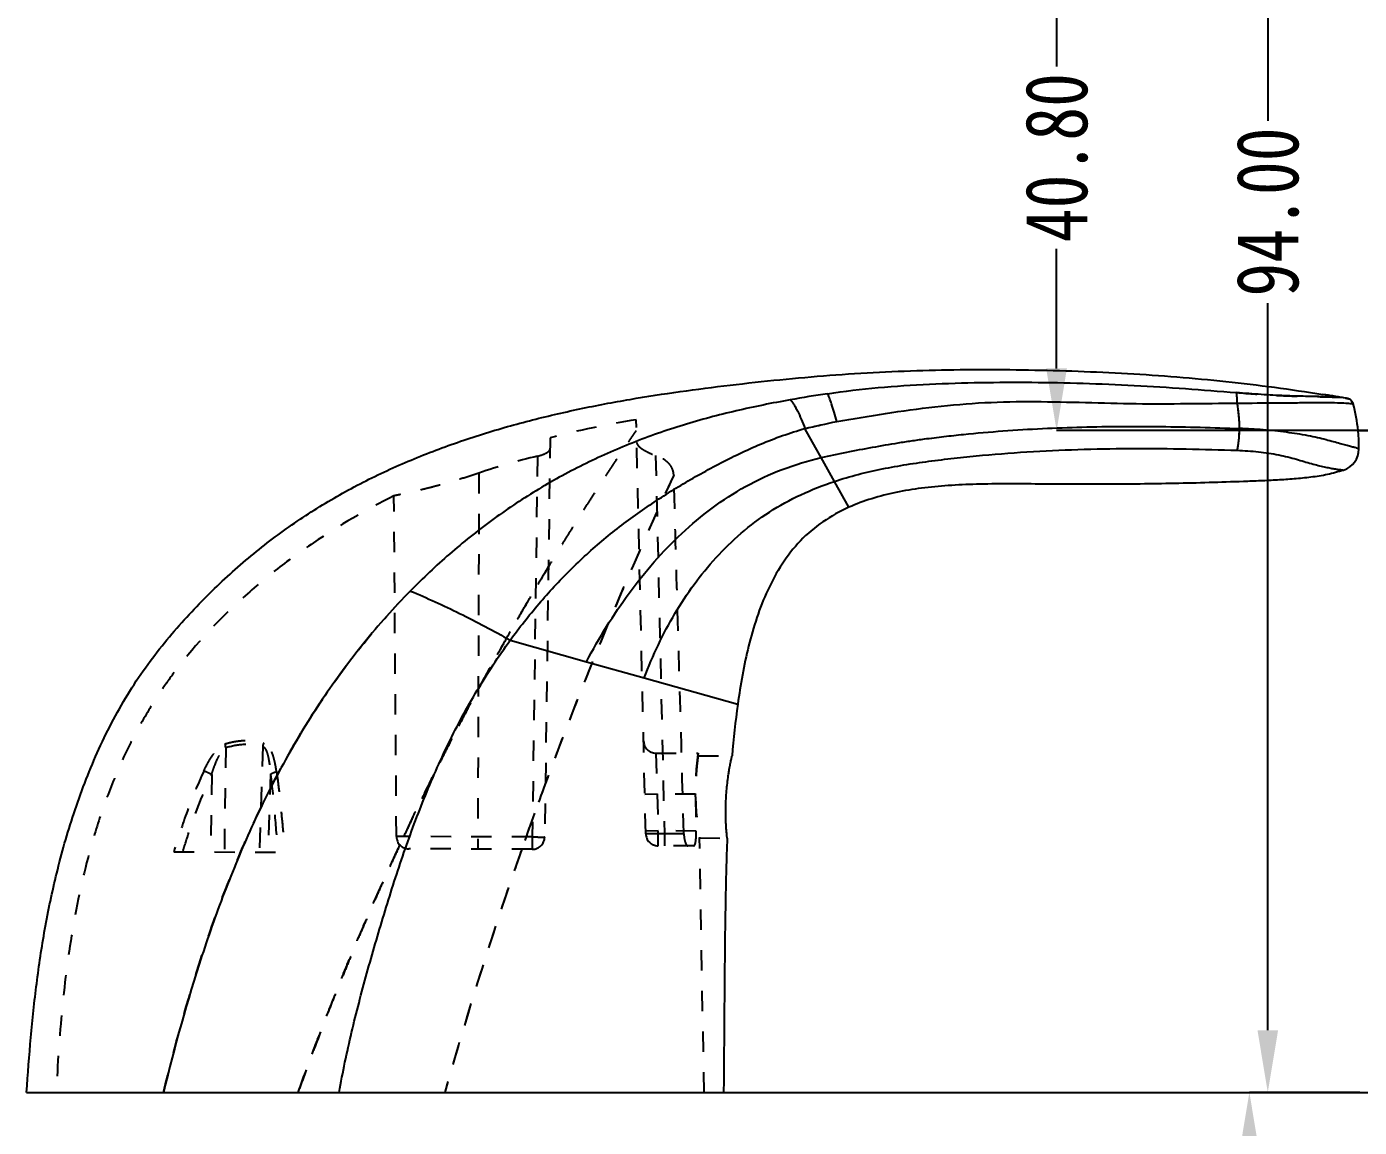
# Model space of a CAD drawing. Header units: millimetres. Extents: x 4 to 4769, y -754 to 1427.
# Drawn here: x 368.7 to 475.9, y 109.9 to 198.4 of the extents above; entities that cross this region are included whole.
import ezdxf

# ---------------------------------------------------------------- set-up
doc = ezdxf.new("R2010")
doc.units = ezdxf.units.MM
doc.header["$LTSCALE"] = 16.335
doc.header["$PDMODE"] = 3
doc.header["$PDSIZE"] = 0.3125
doc.linetypes.add('HIDDEN', pattern=[0.2, 0.1, -0.1])
doc.layers.get('0').update_dxf_attribs({"linetype": 'CONTINUOUS'})
doc.layers.get('Defpoints').update_dxf_attribs({"linetype": 'CONTINUOUS'})
doc.layers.add('DEFAULT_2', color=8, linetype='HIDDEN')
doc.styles.get("Standard").update_dxf_attribs({"font": 'txt', "width": 0.8})
doc.dimstyles.get("Standard").update_dxf_attribs({"dimtxt": 0.15625, "dimasz": 0.1875, "dimexe": 0.125, "dimexo": 0.0625, "dimtad": 0, "dimtih": 1, "dimtoh": 1, "dimdsep": 46, "dimtxsty": 'Standard', "dimcen": 0.09, "dimadec": 0, "dimazin": 0, "dimtp": 0.01, "dimtm": 0.01, "dimtfac": 1, "dimtofl": 0, "dimtmove": 0, "dimatfit": 3, "dimfxl": 0, "dimtolj": 1, "dimarcsym": 0})

# ---------------------------------------------------------------- blocks, each defined once
blk = doc.blocks.new('*D0')
at = {"color": 4, "lineweight": -2, "transparency": 16777216}
for p, q in [((475.79, 165.95), (491.46, 165.95)), ((491.46, 160.95), (491.46, 142.52)), ((491.46, 117.75), (491.46, 127.19)), ((410.71, 112.75), (491.46, 112.75))]:
    blk.add_line(p, q, dxfattribs=at)
at = {"color": 4, "transparency": 16777216}
for points in [[(490.63, 160.95), (492.29, 160.95), (491.46, 165.95)], [(490.63, 117.75), (492.29, 117.75), (491.46, 112.75)]]:
    blk.add_solid(points, dxfattribs=at)
at = {"layer": 'Defpoints', "color": 0, "transparency": 16777216}
for p in [(475.79, 165.95), (410.71, 112.75), (491.46, 112.75)]:
    blk.add_point(p, dxfattribs=at)
at = {"color": 6, "transparency": 16777216, "insert": (491.46, 134.86), "char_height": 5, "attachment_point": 5, "rotation": 90}
blk.add_mtext('\\A1;53.20', dxfattribs=at)
blk = doc.blocks.new('*D1')
at = {"color": 4, "lineweight": -2, "transparency": 16777216}
for p, q in [((482.02, 206.75), (451.55, 206.75)), ((451.55, 201.75), (451.55, 195.22)), ((451.55, 170.95), (451.55, 180.56)), ((478.94, 165.95), (451.55, 165.95))]:
    blk.add_line(p, q, dxfattribs=at)
at = {"color": 4, "transparency": 16777216}
for points in [[(450.71, 201.75), (452.38, 201.75), (451.55, 206.75)], [(450.71, 170.95), (452.38, 170.95), (451.55, 165.95)]]:
    blk.add_solid(points, dxfattribs=at)
at = {"layer": 'Defpoints', "color": 0, "transparency": 16777216}
for p in [(482.02, 206.75), (451.55, 165.95), (478.94, 165.95)]:
    blk.add_point(p, dxfattribs=at)
at = {"color": 6, "transparency": 16777216, "insert": (451.55, 187.89), "char_height": 5, "attachment_point": 5, "rotation": 90}
blk.add_mtext('\\A1;40.80', dxfattribs=at)
blk = doc.blocks.new('*D2')
at = {"color": 4, "lineweight": -2, "transparency": 16777216}
for p, q in [((490.21, 206.75), (468.53, 206.75)), ((468.53, 201.75), (468.53, 190.85)), ((468.53, 117.75), (468.53, 176.19)), ((469.95, 112.75), (468.53, 112.75))]:
    blk.add_line(p, q, dxfattribs=at)
at = {"color": 4, "transparency": 16777216}
for points in [[(467.7, 201.75), (469.36, 201.75), (468.53, 206.75)], [(467.7, 117.75), (469.36, 117.75), (468.53, 112.75)]]:
    blk.add_solid(points, dxfattribs=at)
at = {"layer": 'Defpoints', "color": 0, "transparency": 16777216}
for p in [(490.21, 206.75), (468.53, 112.75), (469.95, 112.75)]:
    blk.add_point(p, dxfattribs=at)
at = {"color": 6, "transparency": 16777216, "insert": (468.53, 183.52), "char_height": 5, "attachment_point": 5, "rotation": 90}
blk.add_mtext('\\A1;94.00', dxfattribs=at)
blk = doc.blocks.new('*D3')
at = {"color": 4, "lineweight": -2, "transparency": 16777216}
for p, q in [((475.93, 112.75), (467.05, 112.75)), ((467.05, 107.75), (467.05, 97.22)), ((467.05, 76.95), (467.05, 82.55)), ((485.25, 71.95), (467.05, 71.95))]:
    blk.add_line(p, q, dxfattribs=at)
at = {"color": 4, "transparency": 16777216}
for points in [[(466.22, 107.75), (467.88, 107.75), (467.05, 112.75)], [(466.22, 76.95), (467.88, 76.95), (467.05, 71.95)]]:
    blk.add_solid(points, dxfattribs=at)
at = {"layer": 'Defpoints', "color": 0, "transparency": 16777216}
for p in [(475.93, 112.75), (467.05, 71.95), (485.25, 71.95)]:
    blk.add_point(p, dxfattribs=at)
at = {"color": 6, "transparency": 16777216, "insert": (467.05, 89.88), "char_height": 5, "attachment_point": 5, "rotation": 90}
blk.add_mtext('\\A1;40.80', dxfattribs=at)
blk = doc.blocks.new('*D5')
at = {"color": 4, "lineweight": -2, "transparency": 16777216}
for p, q in [((496.96, 252.75), (533.61, 252.75)), ((533.61, 247.75), (533.61, 177.84)), ((533.61, 117.75), (533.61, 161.17)), ((451.09, 112.75), (533.61, 112.75))]:
    blk.add_line(p, q, dxfattribs=at)
at = {"color": 4, "transparency": 16777216}
for points in [[(532.78, 247.75), (534.45, 247.75), (533.61, 252.75)], [(532.78, 117.75), (534.45, 117.75), (533.61, 112.75)]]:
    blk.add_solid(points, dxfattribs=at)
at = {"layer": 'Defpoints', "color": 0, "transparency": 16777216}
for p in [(496.96, 252.75), (451.09, 112.75), (533.61, 112.75)]:
    blk.add_point(p, dxfattribs=at)
at = {"color": 6, "transparency": 16777216, "insert": (533.61, 169.51), "char_height": 5, "attachment_point": 5, "rotation": 90}
blk.add_mtext('\\A1;140.00', dxfattribs=at)

msp = doc.modelspace()

# ---------------------------------------------------------------- linework, layer by layer
at = {"color": 7, "linetype": 'Continuous'}
for p, q in [((473.68, 168.743), (472.946, 168.862)), ((474.773, 168.563), (473.68, 168.743)), ((474.849, 168.55), (474.769, 168.564)), ((474.968, 168.523), (474.849, 168.55)), ((474.968, 168.523), (474.948, 168.528)), ((474.949, 168.528), (474.964, 168.524)), ((475.153, 168.44), (474.968, 168.523)), ((475.3, 168.3), (475.154, 168.439)), ((475.304, 168.294), (475.156, 168.438)), ((475.394, 168.113), (475.302, 168.297)), ((475.394, 168.113), (475.304, 168.294)), ((475.394, 168.113), (475.394, 168.113)), ((475.394, 168.113), (475.398, 168.098)), ((432.161, 164.59), (431.311, 166.115)), ((432.616, 163.774), (432.161, 164.59)), ((433.682, 161.863), (432.616, 163.774)), ((434.843, 159.78), (433.682, 161.863)), ((407.61, 149.099), (413.741, 147.372)), ((413.741, 147.372), (418.392, 146.062)), ((418.392, 146.062), (425.908, 143.945)), ((368.723, 112.75), (424.77, 112.75))]:
    msp.add_line(p, q, dxfattribs=at)
for centre, radius, start, end in [((448.735, 64.713), 105.365, 98.52101, 100.17519), ((474.818, 167.941), 0.601, 73.52992, 75.91663), ((474.816, 167.936), 0.606, 57.28387, 73.52168), ((474.818, 167.941), 0.601, 41.35222, 57.16629), ((474.822, 167.945), 0.595, 36.30192, 41.32339), ((451.973, 165.832), 14.295, 1.1368, 9.35016), ((462.376, 164.588), 13.487, 5.78471, 15.08417), ((179.159, 1296.387), 1158.056, 282.576165, 282.705722), ((462.653, 164.628), 13.207, 5.36772, 5.73293), ((462.599, 164.625), 13.261, 359.29423, 5.35945), ((474.059, 164.484), 1.8, 288.4457, 359.30161)]:
    msp.add_arc(centre, radius, start, end, dxfattribs=at)
for points, knots in [([(368.723, 112.75), (368.822, 114.225), (369.04, 117.147), (369.5, 121.525), (370.162, 125.935), (371.117, 130.501), (372.468, 135.256), (374, 139.27), (375.524, 142.438), (376.814, 144.73), (378.237, 146.891), (379.771, 148.892), (381.365, 150.735), (382.99, 152.443), (384.642, 154.036), (386.329, 155.527), (388.05, 156.92), (389.806, 158.219), (391.6, 159.423), (394.036, 160.904), (397.189, 162.55), (401.103, 164.224), (405.1, 165.623), (409.135, 166.775), (413.183, 167.715), (417.229, 168.48), (421.263, 169.103), (425.284, 169.616), (429.295, 170.053), (433.299, 170.409), (437.299, 170.666), (442.627, 170.867), (447.955, 170.876), (453.273, 170.736), (457.251, 170.553), (461.216, 170.282), (466.457, 169.793), (470.363, 169.274), (472.946, 168.862)], [0, 0, 0, 0, 0.032233, 0.063885, 0.0959515, 0.1294332, 0.1655072, 0.2036423, 0.2229384, 0.2421007, 0.2609447, 0.2793109, 0.2970223, 0.3140457, 0.3306997, 0.3470418, 0.3631176, 0.3789705, 0.3946461, 0.4101952, 0.4411117, 0.4721086, 0.5029322, 0.53338, 0.5635643, 0.5935062, 0.6231356, 0.6525497, 0.6818745, 0.7110941, 0.7402004, 0.7692587, 0.82733, 0.8563094, 0.8852441, 0.9141478, 0.9429671, 1, 1, 1, 1]), ([(433.123, 168.915), (434.478, 169.122), (437.207, 169.439), (441.318, 169.71), (445.439, 169.829), (449.559, 169.844), (453.678, 169.769), (457.795, 169.596), (461.906, 169.336), (464.644, 169.117), (466.012, 169.003)], [0, 0, 0, 0, 0.124793, 0.2498807, 0.3749932, 0.5000131, 0.6249766, 0.7499905, 0.875038, 1, 1, 1, 1]), ([(430.121, 168.421), (428.669, 168.161), (425.784, 167.578), (421.534, 166.45), (417.413, 165.01), (413.449, 163.247), (409.657, 161.166), (406.063, 158.768), (402.686, 156.065), (400.588, 154.085), (399.577, 153.054)], [0, 0, 0, 0, 0.127233, 0.2537323, 0.3788988, 0.5033176, 0.6274522, 0.7514555, 0.8754954, 1, 1, 1, 1]), ([(430.121, 168.421), (430.17, 168.378), (430.269, 168.267), (430.409, 168.066), (430.555, 167.818), (430.766, 167.417), (431.025, 166.846), (431.216, 166.367), (431.311, 166.115)], [0, 0, 0, 0, 0.0754512, 0.1696606, 0.2807993, 0.4064683, 0.6906659, 1, 1, 1, 1]), ([(433.866, 166.688), (433.799, 166.938), (433.669, 167.407), (433.475, 168.043), (433.319, 168.491), (433.203, 168.765), (433.149, 168.872), (433.123, 168.915)], [0, 0, 0, 0, 0.3300786, 0.6204289, 0.8487626, 0.9348009, 1, 1, 1, 1]), ([(433.866, 166.688), (435.174, 166.907), (437.798, 167.344), (441.763, 167.893), (445.774, 168.243), (449.818, 168.309), (453.875, 168.211), (457.943, 168.093), (462.013, 168.113), (464.724, 168.148), (466.077, 168.155)], [0, 0, 0, 0, 0.1230941, 0.2469793, 0.3715223, 0.4966162, 0.6221906, 0.7482928, 0.8743897, 1, 1, 1, 1]), ([(472.975, 168.671), (472.508, 168.681), (471.48, 168.698), (469.821, 168.743), (467.967, 168.846), (466.675, 168.948), (466.012, 169.003)], [0, 0, 0, 0, 0.200898, 0.4423762, 0.7137743, 1, 1, 1, 1]), ([(466.077, 168.155), (466.074, 168.253), (466.067, 168.438), (466.052, 168.687), (466.038, 168.858), (466.023, 168.956), (466.016, 168.99), (466.012, 169.003)], [0, 0, 0, 0, 0.3460006, 0.652715, 0.877906, 0.9520144, 1, 1, 1, 1]), ([(474.769, 168.564), (474.684, 168.578), (474.471, 168.604), (474.085, 168.634), (473.571, 168.656), (473.187, 168.666), (472.975, 168.671)], [0, 0, 0, 0, 0.142305, 0.3579799, 0.6461952, 1, 1, 1, 1]), ([(466.077, 168.155), (467.144, 168.17), (468.701, 168.171), (470.698, 168.19), (472.006, 168.204), (473.134, 168.206), (474.051, 168.198), (474.728, 168.173), (475.095, 168.143), (475.233, 168.125)], [0, 0, 0, 0, 0.3493963, 0.5101145, 0.6540157, 0.7780767, 0.8794883, 0.9545598, 1, 1, 1, 1]), ([(475.233, 168.125), (475.257, 168.122), (475.298, 168.116), (475.344, 168.108), (475.371, 168.103), (475.384, 168.1), (475.393, 168.099), (475.397, 168.098), (475.398, 168.098)], [0, 0, 0, 0, 0.433622, 0.7413867, 0.8497146, 0.9285076, 0.9783789, 1, 1, 1, 1]), ([(407.61, 149.099), (408.342, 150.103), (409.874, 152.051), (412.386, 154.769), (415.108, 157.243), (418.028, 159.465), (421.114, 161.467), (424.347, 163.285), (427.721, 164.923), (430.095, 165.775), (431.311, 166.115)], [0, 0, 0, 0, 0.1257157, 0.2502851, 0.3739555, 0.4972853, 0.6209615, 0.7457945, 0.8722563, 1, 1, 1, 1]), ([(432.616, 163.774), (433.298, 163.933), (434.669, 164.229), (436.739, 164.614), (438.472, 164.912), (439.864, 165.13), (441.086, 165.302), (442.487, 165.474), (444.593, 165.703), (447.232, 165.934), (450.406, 166.128), (454.641, 166.283), (459.93, 166.302), (464.157, 166.194), (466.265, 166.116)], [0, 0, 0, 0, 0.0620803, 0.1243494, 0.1867589, 0.2180032, 0.2492669, 0.2961939, 0.3431475, 0.4371056, 0.5311034, 0.6251083, 0.8129377, 1, 1, 1, 1]), ([(466.071, 164.363), (466.1, 164.473), (466.15, 164.729), (466.226, 165.313), (466.255, 165.787), (466.265, 166.116)], [0, 0, 0, 0, 0.192878, 0.4415038, 1, 1, 1, 1]), ([(475.859, 164.462), (475.859, 164.464), (475.856, 164.468), (475.842, 164.478), (475.812, 164.493), (475.76, 164.513), (475.686, 164.537), (475.592, 164.564), (475.477, 164.595), (475.34, 164.63), (475.117, 164.689), (474.787, 164.777), (474.332, 164.902), (473.801, 165.05), (473.193, 165.213), (472.507, 165.381), (471.45, 165.609), (469.991, 165.829), (468.156, 166.025), (466.896, 166.096), (466.265, 166.116)], [0, 0, 0, 0, 0.0005695, 0.0015854, 0.0051602, 0.0108665, 0.0187284, 0.0287602, 0.0409801, 0.0554021, 0.0720377, 0.1119131, 0.1602903, 0.2168059, 0.2812354, 0.3534644, 0.4334806, 0.6130462, 0.8060354, 1, 1, 1, 1]), ([(433.682, 161.863), (434.94, 162.282), (436.884, 162.775), (439.519, 163.236), (441.529, 163.522), (443.554, 163.764), (446.269, 164.037), (449.677, 164.29), (453.776, 164.465), (459.242, 164.545), (463.341, 164.457), (466.071, 164.364)], [0, 0, 0, 0, 0.1219817, 0.1838516, 0.246104, 0.3086965, 0.3714347, 0.4971256, 0.6229761, 0.7487753, 1, 1, 1, 1]), ([(466.071, 164.363), (466.645, 164.343), (467.765, 164.277), (469.125, 164.071), (470.133, 163.837), (470.814, 163.652), (471.441, 163.47), (472.019, 163.302), (472.553, 163.158), (473.041, 163.04), (473.479, 162.949), (473.808, 162.891), (474.038, 162.856), (474.183, 162.835), (474.308, 162.818), (474.414, 162.803), (474.498, 162.791), (474.561, 162.782), (474.6, 162.777), (474.62, 162.776), (474.627, 162.776), (474.629, 162.776)], [0, 0, 0, 0, 0.1974916, 0.3851942, 0.4720466, 0.5529239, 0.6275632, 0.6964685, 0.7598842, 0.8176113, 0.8691567, 0.9133909, 0.932402, 0.9492158, 0.9637561, 0.9759452, 0.9857104, 0.9930007, 0.9977708, 0.9992007, 1, 1, 1, 1]), ([(413.741, 147.372), (414.757, 149.288), (416.462, 152.056), (419.146, 155.418), (421.364, 157.719), (423.814, 159.775), (426.516, 161.533), (429.469, 162.896), (431.555, 163.524), (432.616, 163.774)], [0, 0, 0, 0, 0.2521529, 0.3763061, 0.4996778, 0.6231123, 0.7474837, 0.8732824, 1, 1, 1, 1]), ([(418.392, 146.062), (418.732, 146.967), (419.477, 148.733), (420.811, 151.254), (422.354, 153.608), (424.129, 155.781), (426.149, 157.749), (428.428, 159.471), (430.963, 160.853), (432.765, 161.557), (433.682, 161.863)], [0, 0, 0, 0, 0.1273844, 0.2521048, 0.3751488, 0.4976438, 0.6208954, 0.7458319, 0.8726382, 1, 1, 1, 1]), ([(474.629, 162.776), (474.202, 162.634), (473.333, 162.392), (471.998, 162.183), (470.652, 162.056), (469.299, 161.965), (467.94, 161.903), (466.11, 161.834), (463.802, 161.759), (461.032, 161.694), (458.284, 161.652), (455.56, 161.632), (452.855, 161.631), (450.184, 161.652), (447.602, 161.673), (445.16, 161.651), (442.867, 161.549), (440.706, 161.344), (438.648, 161.01), (436.687, 160.514), (435.441, 160.05), (434.843, 159.78)], [0, 0, 0, 0, 0.0336481, 0.0672819, 0.1010094, 0.1347948, 0.168692, 0.2027582, 0.2718577, 0.3414323, 0.410075, 0.4774132, 0.5452778, 0.6123953, 0.6772675, 0.7384424, 0.7950964, 0.8489251, 0.9007803, 0.9509311, 1, 1, 1, 1]), ([(434.843, 159.78), (434.118, 159.454), (432.718, 158.684), (430.877, 157.145), (429.417, 155.244), (428.277, 153.147), (427.408, 150.925), (426.54, 147.868), (426.126, 145.517), (425.908, 143.945)], [0, 0, 0, 0, 0.1251078, 0.2501806, 0.3750916, 0.5000631, 0.6249889, 0.750081, 1, 1, 1, 1]), ([(399.577, 153.054), (398.269, 151.722), (395.774, 148.916), (392.424, 144.366), (389.468, 139.51), (386.903, 134.412), (384.688, 129.145), (382.144, 121.963), (380.619, 116.451), (379.725, 112.749)], [0, 0, 0, 0, 0.1231199, 0.2472414, 0.3721837, 0.4976711, 0.6232689, 0.7488521, 1, 1, 1, 1]), ([(399.576, 153.054), (400.918, 152.502), (403.634, 151.254), (406.272, 149.852), (407.611, 149.098)], [0, 0, 0, 0, 0.4856739, 1, 1, 1, 1]), ([(393.851, 112.75), (394.142, 114.365), (394.82, 117.578), (396.064, 122.341), (397.446, 127.061), (398.932, 131.743), (400.622, 136.344), (402.587, 140.817), (404.886, 145.099), (406.664, 147.799), (407.611, 149.098)], [0, 0, 0, 0, 0.1258009, 0.2515435, 0.3771975, 0.5026863, 0.6279083, 0.7526807, 0.8767872, 1, 1, 1, 1]), ([(425.055, 133.195), (425.054, 133.195), (425.055, 133.197), (425.054, 133.2), (425.054, 133.205), (425.053, 133.212), (425.052, 133.221), (425.05, 133.237), (425.047, 133.262), (425.044, 133.297), (425.039, 133.341), (425.034, 133.392), (425.026, 133.475), (425.015, 133.596), (425.001, 133.763), (424.987, 133.956), (424.973, 134.173), (424.961, 134.413), (424.948, 134.771), (424.939, 135.256), (424.946, 135.869), (424.973, 136.506), (425.021, 137.141), (425.085, 137.751), (425.151, 138.231), (425.207, 138.585), (425.247, 138.823), (425.287, 139.038), (425.325, 139.23), (425.359, 139.395), (425.386, 139.516), (425.404, 139.598), (425.416, 139.649), (425.426, 139.692), (425.434, 139.728), (425.44, 139.753), (425.444, 139.768), (425.446, 139.777), (425.447, 139.784), (425.449, 139.79), (425.449, 139.792), (425.45, 139.794), (425.45, 139.794)], [0, 0, 0, 0, 0.0001522, 0.0006081, 0.0013665, 0.0024263, 0.0037866, 0.0054461, 0.0096585, 0.0150547, 0.0216254, 0.0293519, 0.0382102, 0.0592252, 0.0844733, 0.1137001, 0.1466151, 0.1829154, 0.2222421, 0.3084626, 0.4019766, 0.499184, 0.5963348, 0.6897369, 0.7759229, 0.8153039, 0.8517197, 0.8848151, 0.9142756, 0.9397958, 0.9610972, 0.9700943, 0.9779518, 0.9846417, 0.9901411, 0.9944377, 0.9961315, 0.9975205, 0.9986032, 0.9993783, 0.9998443, 1, 1, 1, 1]), ([(425.055, 133.195), (424.992, 131.507), (424.911, 128.114), (424.848, 123.008), (424.812, 117.881), (424.787, 114.459), (424.77, 112.75)], [0, 0, 0, 0, 0.247804, 0.4979671, 0.749203, 1, 1, 1, 1])]:
    msp.add_open_spline(points, degree=3, knots=knots, dxfattribs=at)
for points in [[(475.302, 168.298), (475.342, 168.243), (475.374, 168.179), (475.394, 168.113)], [(425.908, 143.945), (425.717, 142.566), (425.57, 141.181), (425.45, 139.794)]]:
    msp.add_open_spline(points, degree=3, dxfattribs=at)
at = {"layer": 'DEFAULT_2', "color": 8, "linetype": 'HIDDEN'}
for p, q in [((474.769, 168.56), (474.921, 168.533)), ((474.813, 168.556), (474.77, 168.564)), ((474.947, 168.528), (474.773, 168.563)), ((474.775, 168.563), (474.781, 168.562)), ((474.947, 168.528), (474.813, 168.556)), ((474.968, 168.523), (474.964, 168.524)), ((418.507, 133.546), (417.74, 166.824)), ((410.819, 165.37), (410.382, 133.281)), ((409.799, 163.894), (409.382, 133.284)), ((419.306, 163.949), (420.007, 133.542)), ((405.094, 162.536), (404.999, 132.308)), ((398.462, 133.318), (398.261, 160.703)), ((384.734, 140.462), (384.619, 132.072)), ((387.703, 140.572), (387.445, 132.063)), ((419.332, 140.02), (419.434, 136.72)), ((419.332, 140.02), (422.715, 140.009)), ((422.715, 140.009), (422.689, 139.828)), ((422.719, 139.803), (422.715, 140.009)), ((422.719, 139.803), (425.45, 139.794)), ((383.602, 138.302), (383.517, 132.076)), ((388.329, 138.32), (388.139, 132.061)), ((419.434, 136.72), (418.435, 136.697)), ((422.513, 136.71), (419.434, 136.72)), ((419.434, 136.72), (419.502, 133.77)), ((422.517, 136.503), (422.566, 133.76)), ((409.382, 133.284), (398.462, 133.318)), ((409.382, 133.284), (409.379, 132.295)), ((419.502, 133.77), (418.503, 133.747)), ((422.566, 133.76), (419.502, 133.77)), ((419.504, 132.57), (419.502, 133.77)), ((420.007, 133.542), (420.004, 132.568)), ((421.574, 133.537), (420.007, 133.542)), ((422.836, 133.202), (425.055, 133.195)), ((423.2, 112.75), (422.836, 133.202)), ((380.556, 132.085), (389.467, 132.057)), ((409.379, 132.295), (399.458, 132.326)), ((422.37, 132.561), (419.504, 132.57))]:
    msp.add_line(p, q, dxfattribs=at)
for centre, radius, start, end in [((449.447, 21.518), 149.206, 80.22861, 80.93139), ((452.047, 165.839), 14.221, 1.11536, 9.3716), ((429.804, 92.17), 75.622, 99.17918, 104.53953), ((167.065, 1350.313), 1213.322, 282.579116, 282.702772), ((720.097, 23.092), 330.152, 155.04838, 164.24269), ((734.009, 16.868), 345.392, 155.08594, 156.19791), ((718.517, 23.718), 328.453, 156.2006, 159.71315), ((389.5, 140.184), 1.838, 158.91216, 167.83665), ((389.489, 140.188), 1.826, 158.88204, 167.86436), ((419.335, 141.02), 1, 181.31365, 269.82002), ((720.139, 23.109), 330.186, 159.71154, 160.68846), ((443.387, 136.857), 20.874, 180.97142, 190.08421), ((399.462, 133.326), 1, 180.42, 269.82), ((409.382, 133.295), 1, 269.82, 359.22), ((419.507, 133.57), 1, 181.31995, 269.81945), ((722.516, 22.308), 332.694, 160.69368, 164.22596)]:
    msp.add_arc(centre, radius, start, end, dxfattribs=at)
for points, knots in [([(466.012, 169.003), (467.033, 168.918), (468.524, 168.804), (470.44, 168.725), (471.696, 168.694), (472.778, 168.676), (473.653, 168.655), (474.295, 168.622), (474.641, 168.585), (474.77, 168.564)], [0, 0, 0, 0, 0.3503513, 0.5113328, 0.6558014, 0.7801418, 0.8811485, 0.9552735, 1, 1, 1, 1]), ([(474.781, 168.562), (474.802, 168.558), (474.828, 168.555), (474.947, 168.529), (474.921, 168.534)], [0, 0, 0, 0, 0.4465427, 1, 1, 1, 1]), ([(475.233, 168.125), (475.239, 168.124), (475.267, 168.12), (475.304, 168.114), (475.341, 168.108), (475.362, 168.104), (475.377, 168.101), (475.389, 168.099), (475.393, 168.098), (475.398, 168.097), (475.398, 168.098)], [0, 0, 0, 0, 0.1126753, 0.5109462, 0.6644922, 0.7884343, 0.8833413, 0.9497693, 0.9882979, 1, 1, 1, 1]), ([(466.071, 164.364), (466.098, 164.468), (466.147, 164.715), (466.225, 165.298), (466.255, 165.779), (466.265, 166.116)], [0, 0, 0, 0, 0.1837397, 0.4266564, 1, 1, 1, 1]), ([(390.557, 112.749), (391.025, 114.05), (391.732, 115.999), (392.728, 118.579), (393.491, 120.509), (394.261, 122.436), (395.053, 124.355), (395.874, 126.26), (396.699, 128.163), (397.538, 130.06), (398.263, 131.627), (398.847, 132.879), (399.286, 133.816), (399.727, 134.751), (400.324, 135.993), (400.933, 137.227), (401.547, 138.457), (402.008, 139.377), (402.473, 140.294), (402.945, 141.206), (403.42, 142.114), (404.054, 143.319), (404.852, 144.818), (405.827, 146.597), (406.809, 148.36), (407.798, 150.102), (408.794, 151.819), (409.628, 153.23), (410.293, 154.343), (410.791, 155.163), (411.285, 155.972), (411.772, 156.769), (412.26, 157.549), (412.737, 158.313), (413.204, 159.059), (413.665, 159.778), (414.111, 160.474), (414.47, 161.037), (414.753, 161.471), (414.96, 161.785), (415.16, 162.09), (415.353, 162.389), (415.541, 162.679), (415.728, 162.958), (415.91, 163.227), (416.235, 163.726), (416.557, 164.199), (416.864, 164.657), (417.048, 164.926), (417.266, 165.245), (417.517, 165.611), (417.681, 165.846), (417.76, 165.962)], [0, 0, 0, 0, 0.0691875, 0.1038065, 0.1384357, 0.1730664, 0.2076958, 0.2423238, 0.2769409, 0.31154, 0.3461209, 0.3634006, 0.3806701, 0.3979282, 0.4151743, 0.4496247, 0.4668232, 0.484, 0.5011533, 0.5182817, 0.5353824, 0.5524516, 0.5864836, 0.6203569, 0.6540393, 0.6874905, 0.7206423, 0.7533807, 0.7695512, 0.7855644, 0.8013902, 0.8169984, 0.8323608, 0.8474163, 0.8621118, 0.8763979, 0.8901928, 0.9034454, 0.9098641, 0.9161339, 0.9222369, 0.928164, 0.9339269, 0.9395375, 0.9449727, 0.9502022, 0.9693163, 0.9736305, 0.9777854, 0.9856351, 0.9929851, 1, 1, 1, 1]), ([(409.799, 163.894), (409.931, 163.925), (410.175, 163.996), (410.453, 164.116), (410.63, 164.222), (410.724, 164.296), (410.786, 164.366), (410.806, 164.419), (410.806, 164.441)], [0, 0, 0, 0, 0.3431009, 0.6416351, 0.7640787, 0.8647583, 0.9425779, 1, 1, 1, 1]), ([(417.783, 164.999), (417.784, 164.955), (417.811, 164.857), (417.908, 164.723), (418.054, 164.59), (418.243, 164.456), (418.47, 164.321), (418.824, 164.141), (419.108, 164.021), (419.306, 163.949)], [0, 0, 0, 0, 0.0698038, 0.1536804, 0.256281, 0.3781081, 0.5170759, 0.6698913, 1, 1, 1, 1]), ([(420.758, 162.37), (420.753, 162.559), (420.664, 162.941), (420.307, 163.401), (419.834, 163.729), (419.485, 163.883), (419.306, 163.949)], [0, 0, 0, 0, 0.2492569, 0.4988949, 0.749287, 1, 1, 1, 1]), ([(405.094, 162.536), (404.665, 162.389), (403.818, 162.111), (402.764, 161.795), (401.95, 161.568), (401.377, 161.415), (400.836, 161.277), (400.335, 161.155), (399.877, 161.049), (399.469, 160.957), (399.163, 160.891), (398.946, 160.844), (398.805, 160.815), (398.681, 160.789), (398.572, 160.766), (398.479, 160.747), (398.412, 160.734), (398.367, 160.724), (398.339, 160.719), (398.316, 160.714), (398.297, 160.71), (398.281, 160.707), (398.272, 160.705), (398.266, 160.704), (398.264, 160.704), (398.261, 160.702), (398.261, 160.703)], [0, 0, 0, 0, 0.1921639, 0.3777982, 0.4660534, 0.550139, 0.6291932, 0.7024012, 0.7689772, 0.8282221, 0.8794867, 0.901954, 0.9222277, 0.9402466, 0.9559641, 0.9693411, 0.9803388, 0.9849334, 0.9889208, 0.9922992, 0.9950671, 0.9972228, 0.9987646, 0.9993048, 0.9996909, 1, 1, 1, 1]), ([(421.574, 133.537), (421.441, 138.342), (421.171, 147.953), (420.897, 157.564), (420.758, 162.37)], [0, 0, 0, 0, 0.5, 1, 1, 1, 1]), ([(398.261, 160.703), (396.026, 159.587), (392.761, 157.686), (388.664, 154.714), (384.699, 151.365), (381.581, 147.969), (379.327, 144.744), (378.293, 143.092), (377.354, 141.407), (376.24, 139.151), (375.076, 136.316), (373.625, 131.825), (372.381, 126.234), (371.506, 119.498), (371.211, 115.008), (371.101, 112.75)], [0, 0, 0, 0, 0.1282229, 0.1932304, 0.2595951, 0.3944903, 0.4281059, 0.4614742, 0.4945011, 0.5270872, 0.590539, 0.6516326, 0.7691432, 0.8839244, 1, 1, 1, 1]), ([(410.678, 154.977), (410.153, 154.112), (409.37, 152.801), (408.336, 151.034), (407.56, 149.684), (406.785, 148.321), (406.019, 146.943), (405.382, 145.788), (404.877, 144.859), (404.375, 143.923), (403.751, 142.747), (403.005, 141.331), (402.276, 139.902), (401.547, 138.468), (400.828, 137.025), (400.127, 135.572), (399.421, 134.118), (398.963, 133.142), (398.736, 132.653)], [0, 0, 0, 0, 0.119877, 0.1808845, 0.242406, 0.3043311, 0.3665811, 0.4291208, 0.4604859, 0.491907, 0.5549111, 0.6181086, 0.6814686, 0.7449763, 0.8086008, 0.8723231, 0.9361328, 1, 1, 1, 1]), ([(379.726, 112.75), (380.62, 116.451), (382.145, 121.963), (384.689, 129.145), (386.904, 134.412), (389.469, 139.509), (392.425, 144.366), (395.775, 148.915), (398.27, 151.722), (399.577, 153.054)], [0, 0, 0, 0, 0.2511476, 0.3767308, 0.5023287, 0.6278162, 0.7527586, 0.8768801, 1, 1, 1, 1]), ([(399.577, 153.054), (400.918, 152.502), (403.634, 151.254), (406.272, 149.852), (407.61, 149.099)], [0, 0, 0, 0, 0.4856748, 1, 1, 1, 1]), ([(382.974, 138.583), (383.076, 138.804), (383.293, 139.239), (383.607, 139.76), (383.896, 140.146), (384.134, 140.412), (384.395, 140.635), (384.596, 140.744), (384.7, 140.774)], [0, 0, 0, 0, 0.2562399, 0.5120053, 0.6389983, 0.7643014, 0.8859889, 1, 1, 1, 1]), ([(382.974, 138.583), (383.076, 138.804), (383.293, 139.239), (383.607, 139.76), (383.896, 140.146), (384.134, 140.412), (384.395, 140.634), (384.595, 140.745), (384.7, 140.774)], [0, 0, 0, 0, 0.2562345, 0.5119907, 0.6389876, 0.7642783, 0.8859757, 1, 1, 1, 1]), ([(383.602, 138.302), (383.668, 138.513), (383.807, 138.929), (384.011, 139.434), (384.198, 139.817), (384.353, 140.08), (384.52, 140.305), (384.659, 140.426), (384.734, 140.462)], [0, 0, 0, 0, 0.267709, 0.5308513, 0.6593032, 0.7831423, 0.8992213, 1, 1, 1, 1]), ([(384.7, 140.774), (385.199, 140.926), (385.98, 141.067), (387.023, 141.022), (387.535, 140.918), (387.785, 140.846)], [0, 0, 0, 0, 0.5010418, 0.7501251, 1, 1, 1, 1]), ([(384.7, 140.774), (384.951, 140.851), (385.461, 140.973), (386.112, 141.042), (386.632, 141.039), (387.15, 140.993), (387.533, 140.913), (387.785, 140.846)], [0, 0, 0, 0, 0.2518268, 0.5016113, 0.6260207, 0.7503099, 1, 1, 1, 1]), ([(384.734, 140.462), (384.729, 140.488), (384.71, 140.591), (384.7, 140.696), (384.7, 140.774)], [0, 0, 0, 0, 0.254093, 1, 1, 1, 1]), ([(384.734, 140.462), (384.728, 140.489), (384.71, 140.592), (384.7, 140.697), (384.7, 140.774)], [0, 0, 0, 0, 0.2574906, 1, 1, 1, 1]), ([(384.734, 140.462), (385.213, 140.616), (386.208, 140.814), (387.224, 140.706), (387.703, 140.572)], [0, 0, 0, 0, 0.5027642, 1, 1, 1, 1]), ([(387.703, 140.572), (387.775, 140.542), (387.899, 140.413), (388.058, 140.081), (388.181, 139.588), (388.273, 138.965), (388.312, 138.537), (388.329, 138.32)], [0, 0, 0, 0, 0.0976041, 0.2108916, 0.4616344, 0.7272872, 1, 1, 1, 1]), ([(388.819, 138.535), (388.786, 138.763), (388.731, 139.102), (388.627, 139.545), (388.533, 139.867), (388.414, 140.174), (388.264, 140.46), (388.064, 140.702), (387.884, 140.824), (387.785, 140.846)], [0, 0, 0, 0, 0.2617162, 0.3907448, 0.518099, 0.6432201, 0.7654442, 0.8839617, 1, 1, 1, 1]), ([(422.689, 139.828), (422.668, 139.67), (422.542, 138.636), (422.498, 137.591), (422.513, 136.71)], [0, 0, 0, 0, 0.1535744, 1, 1, 1, 1]), ([(422.715, 140.009), (422.669, 139.689), (422.539, 138.593), (422.499, 137.488), (422.513, 136.71)], [0, 0, 0, 0, 0.2940525, 1, 1, 1, 1]), ([(422.719, 139.803), (422.675, 139.505), (422.6, 138.875), (422.525, 137.844), (422.51, 137.109), (422.513, 136.71)], [0, 0, 0, 0, 0.290343, 0.6134625, 1, 1, 1, 1]), ([(382.974, 138.583), (382.489, 137.533), (381.611, 135.391), (380.889, 133.192), (380.556, 132.085)], [0, 0, 0, 0, 0.4999802, 1, 1, 1, 1]), ([(381.278, 132.083), (381.438, 132.613), (382.105, 134.724), (382.905, 136.796), (383.602, 138.302)], [0, 0, 0, 0, 0.2503143, 1, 1, 1, 1]), ([(383.602, 138.302), (383.545, 138.328), (383.337, 138.424), (383.127, 138.518), (382.974, 138.583)], [0, 0, 0, 0, 0.2731866, 1, 1, 1, 1]), ([(383.602, 138.302), (383.545, 138.328), (383.337, 138.424), (383.127, 138.518), (382.974, 138.583)], [0, 0, 0, 0, 0.2732528, 1, 1, 1, 1]), ([(388.329, 138.32), (388.356, 138.342), (388.422, 138.385), (388.583, 138.465), (388.721, 138.509), (388.819, 138.535)], [0, 0, 0, 0, 0.1971258, 0.4347881, 1, 1, 1, 1]), ([(388.329, 138.32), (388.356, 138.342), (388.421, 138.385), (388.583, 138.465), (388.721, 138.509), (388.819, 138.535)], [0, 0, 0, 0, 0.1962476, 0.433408, 1, 1, 1, 1]), ([(388.329, 138.32), (388.461, 137.289), (388.673, 135.203), (388.83, 133.113), (388.903, 132.059)], [0, 0, 0, 0, 0.4957023, 1, 1, 1, 1]), ([(388.819, 138.535), (388.892, 138.005), (389.028, 136.936), (389.196, 135.322), (389.342, 133.694), (389.428, 132.604), (389.467, 132.057)], [0, 0, 0, 0, 0.2466925, 0.4961855, 0.747502, 1, 1, 1, 1]), ([(388.819, 138.535), (388.969, 137.469), (389.209, 135.311), (389.386, 133.148), (389.467, 132.057)], [0, 0, 0, 0, 0.4961814, 1, 1, 1, 1]), ([(409.382, 133.284), (409.447, 133.283), (409.575, 133.282), (409.76, 133.28), (409.931, 133.278), (410.061, 133.278), (410.153, 133.277), (410.211, 133.277), (410.261, 133.278), (410.303, 133.278), (410.336, 133.278), (410.358, 133.279), (410.37, 133.279), (410.377, 133.28), (410.38, 133.28), (410.382, 133.28), (410.382, 133.281)], [0, 0, 0, 0, 0.194883, 0.3826416, 0.5554558, 0.7069138, 0.7728255, 0.8312832, 0.8817125, 0.9236775, 0.9567529, 0.9805924, 0.9889947, 0.9950297, 0.9986866, 1, 1, 1, 1]), ([(420.007, 133.542), (419.909, 133.54), (419.718, 133.538), (419.44, 133.535), (419.184, 133.534), (418.989, 133.534), (418.852, 133.535), (418.764, 133.535), (418.689, 133.537), (418.626, 133.538), (418.577, 133.54), (418.544, 133.541), (418.525, 133.543), (418.515, 133.544), (418.511, 133.545), (418.507, 133.546), (418.507, 133.546)], [0, 0, 0, 0, 0.1948016, 0.382475, 0.5552103, 0.7066037, 0.7724915, 0.8309325, 0.8813536, 0.9233206, 0.9564107, 0.9802832, 0.9887132, 0.9947892, 0.998514, 1, 1, 1, 1]), ([(421.574, 133.537), (421.578, 133.409), (421.594, 133.223), (421.641, 132.991), (421.683, 132.846), (421.732, 132.727), (421.791, 132.624), (421.859, 132.562), (421.904, 132.562)], [0, 0, 0, 0, 0.3578029, 0.518782, 0.660844, 0.7806064, 0.8761955, 1, 1, 1, 1]), ([(422.37, 132.561), (422.387, 132.56), (422.415, 132.578), (422.441, 132.613), (422.47, 132.671), (422.5, 132.77), (422.527, 132.918), (422.548, 133.098), (422.562, 133.303), (422.568, 133.527), (422.568, 133.681), (422.566, 133.76)], [0, 0, 0, 0, 0.0411775, 0.0694083, 0.104487, 0.1965319, 0.3173502, 0.4635988, 0.6303733, 0.8116906, 1, 1, 1, 1]), ([(398.736, 132.653), (398.548, 132.246), (398.175, 131.432), (397.612, 130.211), (397.058, 128.986), (396.521, 127.752), (395.984, 126.518), (395.446, 125.284), (394.926, 124.043), (394.419, 122.796), (393.906, 121.551), (393.397, 120.305), (392.907, 119.051), (392.268, 117.374), (391.463, 115.281), (390.856, 113.594), (390.555, 112.75)], [0, 0, 0, 0, 0.062414, 0.124868, 0.1873434, 0.249835, 0.3123497, 0.374879, 0.4374072, 0.4999412, 0.5624866, 0.6250289, 0.6875563, 0.7500766, 0.8750851, 1, 1, 1, 1])]:
    msp.add_open_spline(points, degree=3, knots=knots, dxfattribs=at)
for points in [[(409.799, 163.894), (408.209, 163.524), (406.638, 163.066), (405.094, 162.536)], [(422.515, 136.607), (422.514, 136.641), (422.515, 136.676), (422.513, 136.71)], [(422.517, 136.503), (422.515, 136.538), (422.516, 136.572), (422.515, 136.607)]]:
    msp.add_open_spline(points, degree=3, dxfattribs=at)

# ---------------------------------------------------------------- dimensions: what is measured, and where the dimension line sits
for base, p1, p2, picture, middle in [((533.614, 112.75), (496.961, 252.75), (451.086, 112.75), '*D5', (533.614, 169.507)), ((451.547, 165.948), (482.016, 206.75), (478.936, 165.948), '*D1', (451.547, 187.891)), ((468.529, 112.75), (490.208, 206.75), (469.945, 112.75), '*D2', (468.529, 183.519)), ((491.461, 112.75), (475.794, 165.948), (410.71, 112.75), '*D0', (491.461, 134.857)), ((467.051, 71.948), (475.926, 112.75), (485.248, 71.948), '*D3', (467.051, 89.884))]:
    dim = msp.add_linear_dim(base=base, p1=p1, p2=p2, angle=90, dimstyle='Standard', override={"dimtxt": 5, "dimasz": 5, "dimexe": 0, "dimexo": 0, "dimgap": 0, "dimtih": 0, "dimtoh": 0, "dimzin": 0, "dimcen": 0, "dimclrd": 4, "dimclre": 4, "dimclrt": 6, "dimtp": 0, "dimtm": 0, "dimtzin": 0})
    dim.commit()
    dim.dimension.update_dxf_attribs({"geometry": picture, "text_midpoint": middle, "dimtype": 160})

doc.saveas('drawing.dxf')
